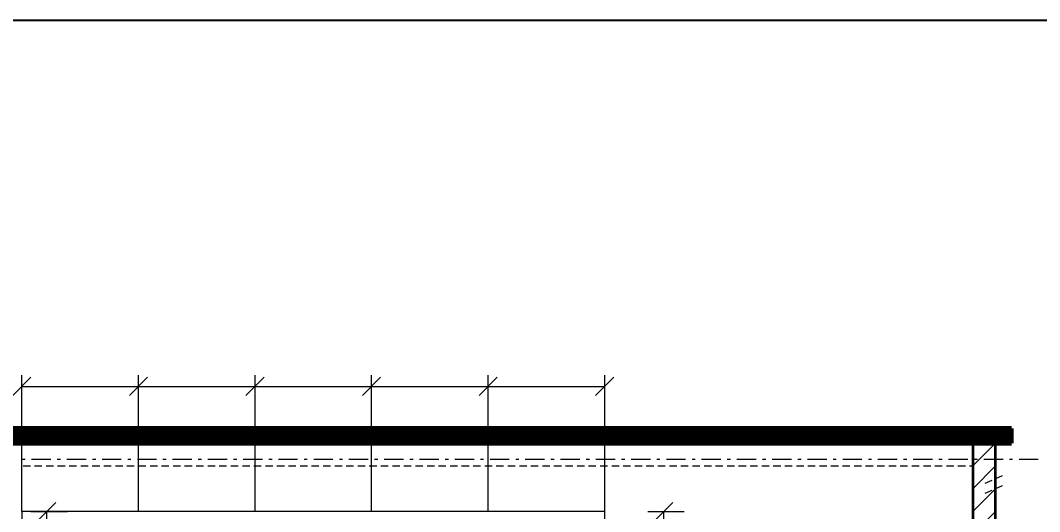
# Model space of a CAD drawing. Header units: millimetres. Extents: x -39780 to 216580, y 220 to 11660.
# Drawn here: x 103958 to 108444, y 9499 to 11660 of the extents above; entities that cross this region are included whole.
import ezdxf

# ---------------------------------------------------------------- set-up
doc = ezdxf.new("R2010")
doc.units = ezdxf.units.MM
for name, color, linetype, lineweight in [('AXIS', 8, 'CONTINUOUS', 9), ('BAND', 7, 'CONTINUOUS', 60), ('DIM', 7, 'CONTINUOUS', 13), ('FRAME', 7, 'CONTINUOUS', 25), ('HATCH', 8, 'CONTINUOUS', 9), ('PENDING', 8, 'CONTINUOUS', 13), ('WALL', 7, 'CONTINUOUS', 35), ('WOOD', 7, 'CONTINUOUS', 18)]:
    doc.layers.add(name, color=color, linetype=linetype, lineweight=lineweight)

msp = doc.modelspace()

# ---------------------------------------------------------------- linework, layer by layer
at = {"layer": 'AXIS'}
for p, q in [((103965.1, 9730), (103979.2, 9730)), ((104007.4, 9730), (104092.1, 9730)), ((104120.3, 9730), (104134.4, 9730)), ((104162.7, 9730), (104247.3, 9730)), ((104275.6, 9730), (104289.7, 9730)), ((104317.9, 9730), (104402.6, 9730)), ((104430.8, 9730), (104444.9, 9730)), ((104473.1, 9730), (104557.8, 9730)), ((104586, 9730), (104600.1, 9730)), ((104628.3, 9730), (104713, 9730)), ((104741.2, 9730), (104755.3, 9730)), ((104783.6, 9730), (104868.2, 9730)), ((104896.4, 9730), (104910.6, 9730)), ((104938.8, 9730), (105023.4, 9730)), ((105051.7, 9730), (105065.8, 9730)), ((105094, 9730), (105178.7, 9730)), ((105206.9, 9730), (105221, 9730)), ((105249.2, 9730), (105333.9, 9730)), ((105362.1, 9730), (105376.2, 9730)), ((105404.4, 9730), (105489.1, 9730)), ((105517.3, 9730), (105531.4, 9730)), ((105559.7, 9730), (105644.3, 9730)), ((105672.6, 9730), (105686.7, 9730)), ((105714.9, 9730), (105799.6, 9730)), ((105827.8, 9730), (105841.9, 9730)), ((105870.1, 9730), (105954.8, 9730)), ((105983, 9730), (105997.1, 9730)), ((106025.3, 9730), (106110, 9730)), ((106138.2, 9730), (106152.3, 9730)), ((106180.6, 9730), (106265.2, 9730)), ((106293.4, 9730), (106307.6, 9730)), ((106335.8, 9730), (106420.4, 9730)), ((106448.7, 9730), (106462.8, 9730)), ((106491, 9730), (106575.7, 9730)), ((106603.9, 9730), (106618, 9730)), ((106646.2, 9730), (106730.9, 9730)), ((106759.1, 9730), (106773.2, 9730)), ((106801.4, 9730), (106886.1, 9730)), ((106914.3, 9730), (106928.4, 9730)), ((106956.7, 9730), (107041.3, 9730)), ((107069.6, 9730), (107083.7, 9730)), ((107111.9, 9730), (107196.6, 9730)), ((107224.8, 9730), (107238.9, 9730)), ((107267.1, 9730), (107351.8, 9730)), ((107380, 9730), (107394.1, 9730)), ((107422.3, 9730), (107507, 9730)), ((107535.2, 9730), (107549.3, 9730)), ((107577.6, 9730), (107662.2, 9730)), ((107690.4, 9730), (107704.6, 9730)), ((107732.8, 9730), (107817.4, 9730)), ((107845.7, 9730), (107859.8, 9730)), ((107888, 9730), (107972.7, 9730)), ((108000.9, 9730), (108015, 9730)), ((108043.2, 9730), (108127.9, 9730)), ((108156.1, 9730), (108170.2, 9730)), ((108198.4, 9730), (108283.1, 9730)), ((108311.3, 9730), (108325.4, 9730)), ((108353.7, 9730), (108438.3, 9730))]:
    msp.add_line(p, q, dxfattribs=at)
at = {"layer": 'BAND'}
for p, q in [((108320, 9865), (102530, 9865)), ((102530, 9864), (108320, 9864)), ((102530, 9856), (108320, 9856)), ((102530, 9848), (108320, 9848)), ((102530, 9840), (108320, 9840)), ((102530, 9832), (108320, 9832)), ((102530, 9824), (108320, 9824)), ((108320, 9800), (108320, 9865)), ((102530, 9816), (108320, 9816)), ((102530, 9808), (108320, 9808)), ((102530, 9800), (108320, 9800)), ((102530, 9800), (108320, 9800))]:
    msp.add_line(p, q, dxfattribs=at)
at = {"layer": 'DIM'}
for p, q in [((103965, 9500), (103965, 10100)), ((104478, 9500), (104478, 10100)), ((104478, 9500), (104478, 10100)), ((104991, 9500), (104991, 10100)), ((104991, 9500), (104991, 10100)), ((105504, 9500), (105504, 10100)), ((105504, 9500), (105504, 10100)), ((106017, 9500), (106017, 10100)), ((106017, 9500), (106017, 10100)), ((106530, 9500), (106530, 10100)), ((103925, 10010), (104005, 10090)), ((103965, 10050), (104478, 10050)), ((104438, 10010), (104518, 10090)), ((104438, 10010), (104518, 10090)), ((104478, 10050), (104991, 10050)), ((104951, 10010), (105031, 10090)), ((104951, 10010), (105031, 10090)), ((104991, 10050), (105504, 10050)), ((105464, 10010), (105544, 10090)), ((105464, 10010), (105544, 10090)), ((105504, 10050), (106017, 10050)), ((105977, 10010), (106057, 10090)), ((105977, 10010), (106057, 10090)), ((106017, 10050), (106530, 10050)), ((106490, 10010), (106570, 10090)), ((104035, 9460), (104115, 9540)), ((106750, 9460), (106830, 9540)), ((104005, 9500), (104165, 9500)), ((104075, 9080), (104075, 9500)), ((106720, 9500), (106880, 9500)), ((106790, 9080), (106790, 9500))]:
    msp.add_line(p, q, dxfattribs=at)
at = {"layer": 'FRAME'}
msp.add_line((116580, 11660), (100220, 11660), dxfattribs=at)
at = {"layer": 'HATCH'}
for p, q in [((108150, 9700), (108250, 9800)), ((108150, 9600), (108250, 9700)), ((108150, 9500), (108250, 9600)), ((108150, 9400), (108250, 9500))]:
    msp.add_line(p, q, dxfattribs=at)
at = {"layer": 'PENDING'}
for p, q in [((103970, 9700), (104002.5, 9700)), ((104020.8, 9700), (104053.3, 9700)), ((104071.6, 9700), (104104.1, 9700)), ((104122.4, 9700), (104154.9, 9700)), ((104173.2, 9700), (104205.7, 9700)), ((104224, 9700), (104256.5, 9700)), ((104274.8, 9700), (104307.3, 9700)), ((104325.6, 9700), (104358.1, 9700)), ((104376.4, 9700), (104408.9, 9700)), ((104427.2, 9700), (104459.7, 9700)), ((104478, 9700), (104510.5, 9700)), ((104528.8, 9700), (104561.3, 9700)), ((104579.6, 9700), (104612.1, 9700)), ((104630.4, 9700), (104662.9, 9700)), ((104681.2, 9700), (104713.7, 9700)), ((104732, 9700), (104764.5, 9700)), ((104782.8, 9700), (104815.3, 9700)), ((104833.6, 9700), (104866.1, 9700)), ((104884.4, 9700), (104916.9, 9700)), ((104935.2, 9700), (104967.7, 9700)), ((104986, 9700), (105018.5, 9700)), ((105036.8, 9700), (105069.3, 9700)), ((105087.6, 9700), (105120.1, 9700)), ((105138.4, 9700), (105170.9, 9700)), ((105189.2, 9700), (105221.7, 9700)), ((105240, 9700), (105272.5, 9700)), ((105290.8, 9700), (105323.3, 9700)), ((105341.6, 9700), (105374.1, 9700)), ((105392.4, 9700), (105424.9, 9700)), ((105443.2, 9700), (105475.7, 9700)), ((105494, 9700), (105526.5, 9700)), ((105544.8, 9700), (105577.3, 9700)), ((105595.6, 9700), (105628.1, 9700)), ((105646.4, 9700), (105678.9, 9700)), ((105697.2, 9700), (105729.7, 9700)), ((105748, 9700), (105780.5, 9700)), ((105798.8, 9700), (105831.3, 9700)), ((105849.6, 9700), (105882.1, 9700)), ((105900.4, 9700), (105932.9, 9700)), ((105951.2, 9700), (105983.7, 9700)), ((106002, 9700), (106034.5, 9700)), ((106052.8, 9700), (106085.3, 9700)), ((106103.6, 9700), (106136.1, 9700)), ((106154.4, 9700), (106186.9, 9700)), ((106205.2, 9700), (106237.7, 9700)), ((106256, 9700), (106288.5, 9700)), ((106306.8, 9700), (106339.3, 9700)), ((106357.6, 9700), (106390.1, 9700)), ((106408.4, 9700), (106440.9, 9700)), ((106459.2, 9700), (106491.7, 9700)), ((106510, 9700), (106542.5, 9700)), ((106560.8, 9700), (106593.3, 9700)), ((106611.6, 9700), (106644.1, 9700)), ((106662.4, 9700), (106694.9, 9700)), ((106713.2, 9700), (106745.7, 9700)), ((106764, 9700), (106796.5, 9700)), ((106814.8, 9700), (106847.3, 9700)), ((106865.6, 9700), (106898.1, 9700)), ((106916.4, 9700), (106948.9, 9700)), ((106967.2, 9700), (106999.7, 9700)), ((107018, 9700), (107050.5, 9700)), ((107068.8, 9700), (107101.3, 9700)), ((107119.6, 9700), (107152.1, 9700)), ((107170.4, 9700), (107202.9, 9700)), ((107221.2, 9700), (107253.7, 9700)), ((107272, 9700), (107304.5, 9700)), ((107322.8, 9700), (107355.3, 9700)), ((107373.6, 9700), (107406.1, 9700)), ((107424.4, 9700), (107456.9, 9700)), ((107475.2, 9700), (107507.7, 9700)), ((107526, 9700), (107558.5, 9700)), ((107576.8, 9700), (107609.3, 9700)), ((107627.6, 9700), (107660.1, 9700)), ((107678.4, 9700), (107710.9, 9700)), ((107729.2, 9700), (107761.7, 9700)), ((107780, 9700), (107812.5, 9700)), ((107830.8, 9700), (107863.3, 9700)), ((107881.6, 9700), (107914.1, 9700)), ((107932.4, 9700), (107964.9, 9700)), ((107983.2, 9700), (108015.7, 9700)), ((108034, 9700), (108066.5, 9700)), ((108084.8, 9700), (108117.3, 9700)), ((108135.6, 9700), (108150, 9700)), ((108251.4, 9645.6), (108281.1, 9658.8)), ((108205, 9625), (108234.7, 9638.2)), ((108251.4, 9600.6), (108281.1, 9613.8)), ((108205, 9580), (108234.7, 9593.2))]:
    msp.add_line(p, q, dxfattribs=at)
at = {"layer": 'WALL'}
for p, q in [((108250, 9800), (108150, 9800)), ((108150, 9800), (108150, 7100)), ((108250, 7100), (108250, 9800))]:
    msp.add_line(p, q, dxfattribs=at)
at = {"layer": 'WOOD'}
for p, q in [((106530, 9500), (103965, 9500)), ((103965, 9500), (103965, 7100)), ((106530, 7100), (106530, 9500))]:
    msp.add_line(p, q, dxfattribs=at)

doc.saveas('drawing.dxf')
